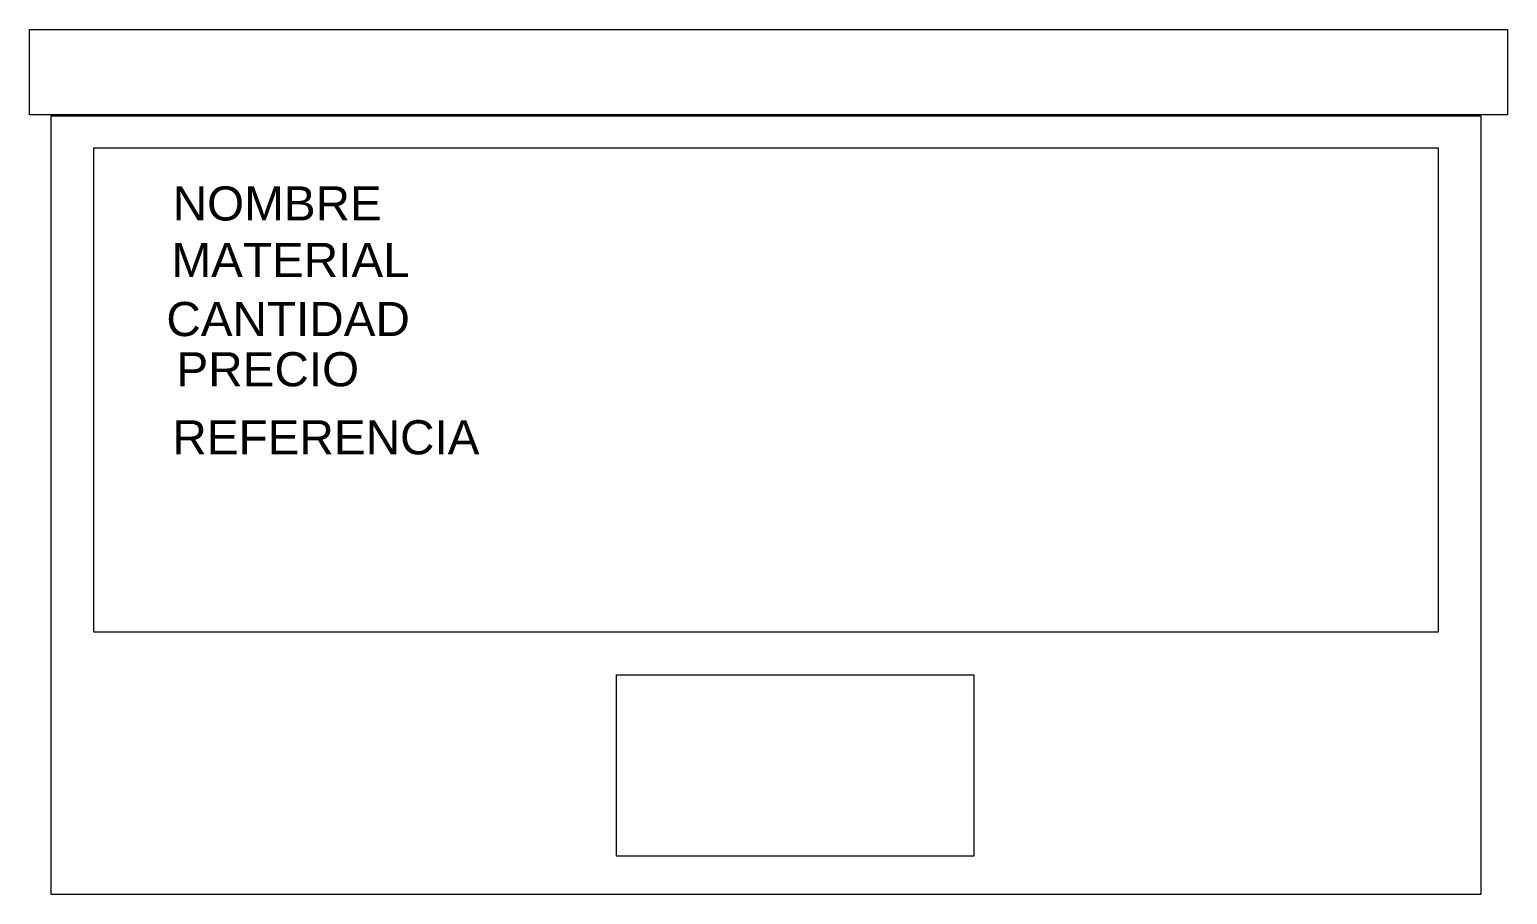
# Model space of a CAD drawing. Header units: centimetres. Extents: x 21.5 to 43.2, y 68.7 to 81.4.
import ezdxf

# ---------------------------------------------------------------- set-up
doc = ezdxf.new("R2010")
doc.units = ezdxf.units.CM
doc.styles.get("Standard").update_dxf_attribs({"font": 'arial.ttf'})

msp = doc.modelspace()

# ---------------------------------------------------------------- linework, layer by layer
for p, q in [((21.543, 81.422), (43.205, 81.422)), ((21.543, 80.172), (21.543, 81.422)), ((43.205, 81.422), (43.205, 80.172)), ((43.205, 80.172), (21.543, 80.172)), ((21.857, 80.157), (42.815, 80.157)), ((21.857, 68.75), (21.857, 80.157)), ((42.815, 80.157), (42.815, 68.75)), ((22.483, 79.689), (42.19, 79.689)), ((22.483, 72.593), (22.483, 79.689)), ((42.19, 79.689), (42.19, 72.593)), ((42.19, 72.593), (22.483, 72.593)), ((30.145, 71.968), (35.384, 71.968)), ((30.145, 69.312), (30.145, 71.968)), ((35.384, 71.968), (35.384, 69.312)), ((35.384, 69.312), (30.145, 69.312)), ((42.815, 68.75), (21.857, 68.75))]:
    msp.add_line(p, q)

# ---------------------------------------------------------------- texts
msp.add_attdef('NOMBRE', (23.64, 78.625), 'Portatil BCAD', height=0.5)
for tag, p, s, flags in [('MATERIAL', (23.622, 77.797), 'PlasticoCAD', 1), ('CANTIDAD', (23.548, 76.931), '1', 3), ('PRECIO', (23.696, 76.195), '1200000', 9), ('REFERENCIA', (23.636, 75.198), 'Portatil BCADR', 5)]:
    msp.add_attdef(tag, p, s, height=0.5, dxfattribs=dict(flags=flags))

doc.saveas('drawing.dxf')
